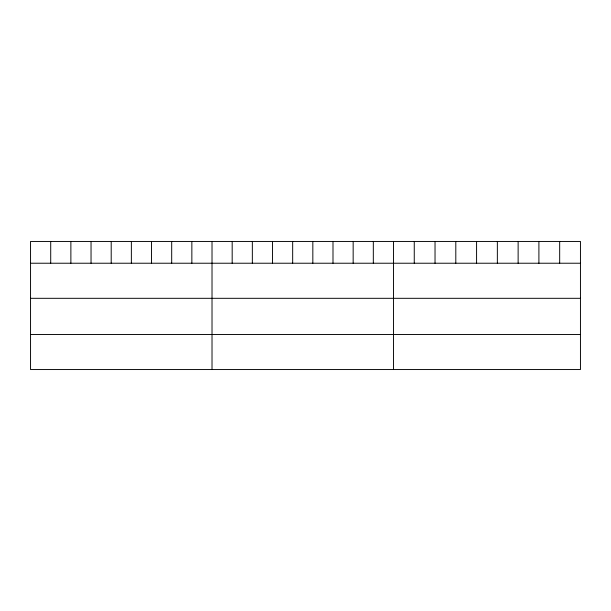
<?xml version="1.0" encoding="UTF-8"?>
<svg xmlns="http://www.w3.org/2000/svg" width="611" height="611" viewBox="0 0 611 611"><rect width="100%" height="100%" fill="white"/><g stroke="black" fill="none" stroke-linecap="round" stroke-linejoin="round"><path stroke-width="0.92" d="M580.45 263.226L580.45 369.548L30.55 369.548L30.55 241.452L580.45 241.452L580.45 263.226L30.55 263.226M30.55 298.313L580.45 298.313M30.55 334.461L580.45 334.461M559.676 241.452L559.676 263.226M538.902 241.452L538.902 263.226M518.128 241.452L518.128 263.226M497.354 241.452L497.354 263.226M476.58 241.452L476.58 263.226M455.806 241.452L455.806 263.226M435.032 241.452L435.032 263.226M414.258 241.452L414.258 263.226M393.484 241.452L393.484 369.548M373.321 241.452L373.321 263.226M353.158 241.452L353.158 263.226M332.995 241.452L332.995 263.226M312.832 241.452L312.832 263.226M292.669 241.452L292.669 263.226M272.506 241.452L272.506 263.226M252.343 241.452L252.343 263.226M232.18 241.452L232.18 263.226M212.017 241.452L212.017 369.548M191.854 241.452L191.854 263.226M171.691 241.452L171.691 263.226M151.528 241.452L151.528 263.226M131.365 241.452L131.365 263.226M111.202 241.452L111.202 263.226M91.039 241.452L91.039 263.226M70.876 241.452L70.876 263.226M50.713 241.452L50.713 263.226"/></g></svg>
